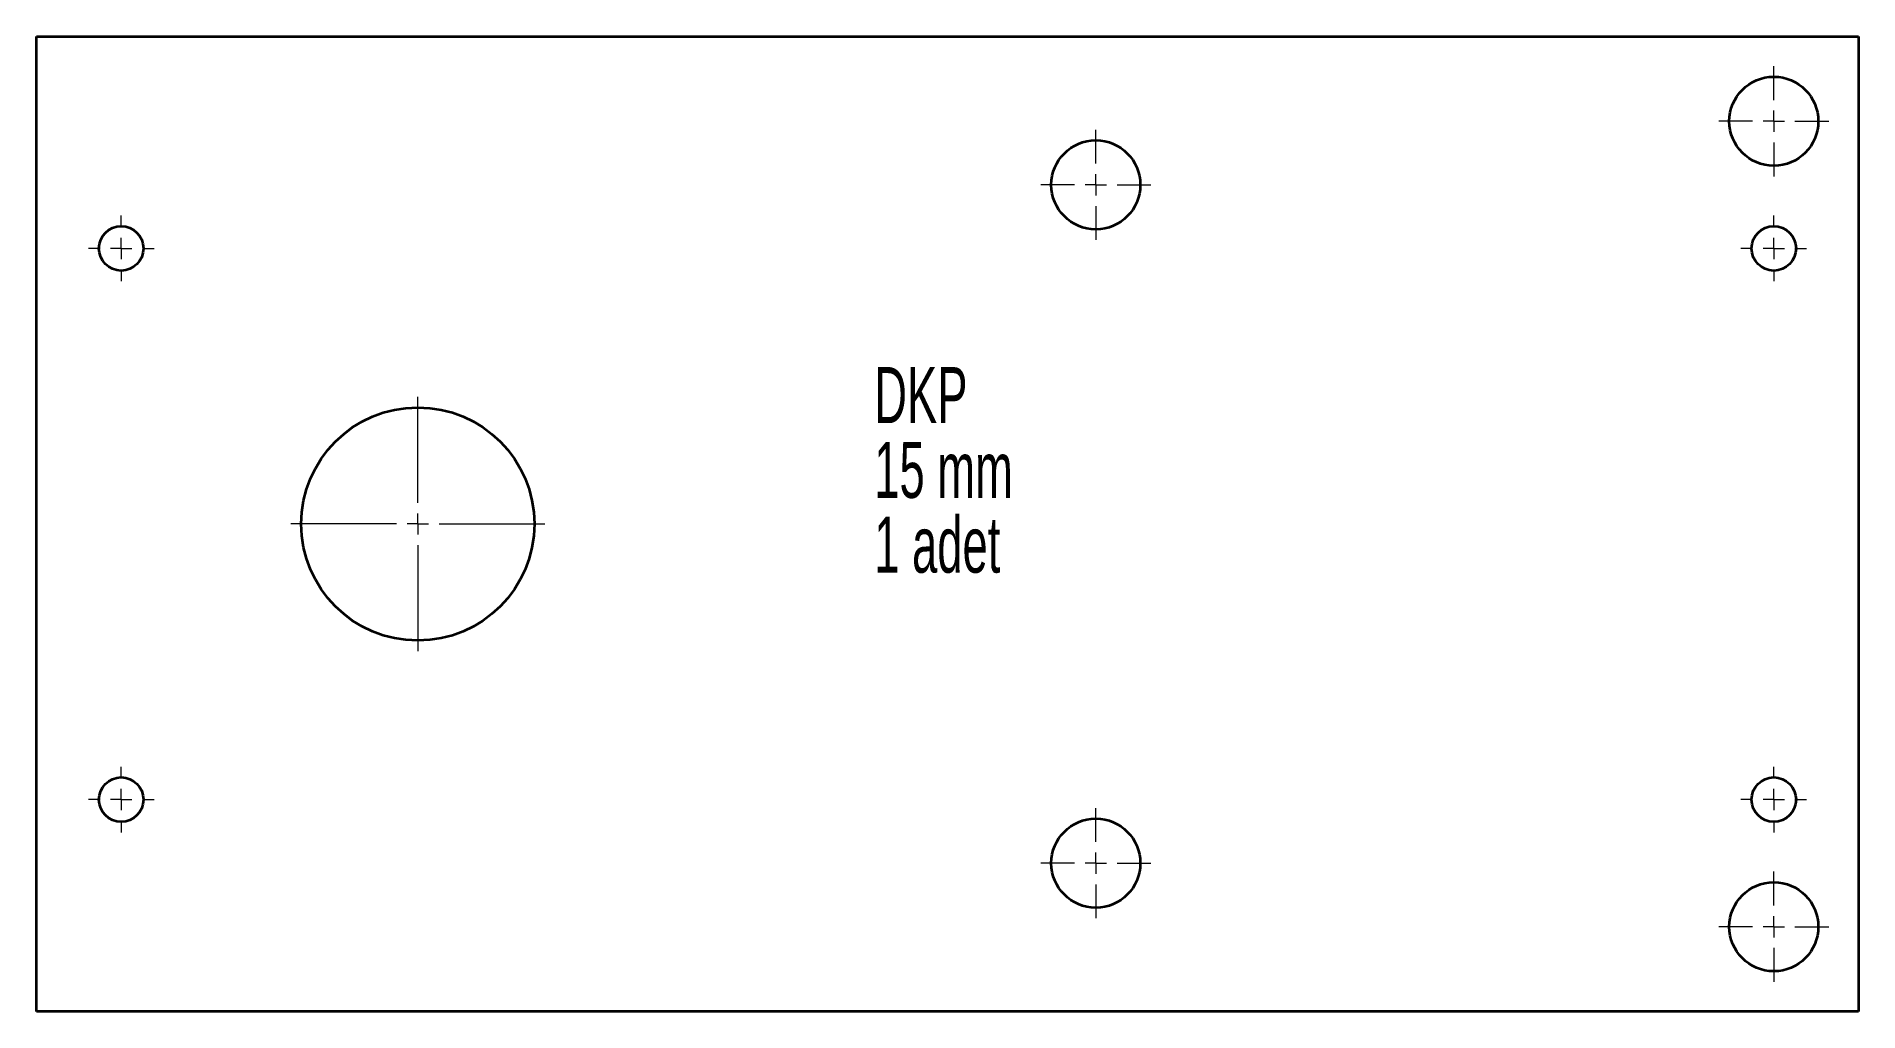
# Model space of a CAD drawing. Header units: millimetres. Extents: x -69 to 361, y -13 to 217.
import ezdxf

# ---------------------------------------------------------------- set-up
doc = ezdxf.new("R2010")
doc.units = ezdxf.units.MM
doc.styles.add('SLDTEXTSTYLE0', font='TXT', dxfattribs={"width": 0.605})

# ---------------------------------------------------------------- blocks, each defined once
blk = doc.blocks.new('SW_NOTE_0')
at = {"color": 0, "linetype": 'Continuous', "lineweight": 0, "char_height": 13.229, "attachment_point": 1, "style": 'SLDTEXTSTYLE0'}
for s, insert in [('DKP', (0, 17.05)), ('15 mm', (0, -0.59)), ('1 adet', (0, -18.22))]:
    blk.add_mtext(s, dxfattribs=dict(at, insert=insert))
blk = doc.blocks.new('SW_CENTERMARKSYMBOL_0')
at = {"color": 0, "linetype": 'Continuous', "lineweight": 18}
for p, q in [((0, 5), (0, 7.75)), ((-5, 0), (-7.75, 0)), ((0, 0), (-2.5, 0)), ((0, 0), (0, 2.5)), ((0, 0), (0, -2.5)), ((0, 0), (2.5, 0)), ((5, 0), (7.75, 0)), ((0, -5), (0, -7.75))]:
    blk.add_line(p, q, dxfattribs=at)
blk = doc.blocks.new('SW_CENTERMARKSYMBOL_1')
at = {"color": 0, "linetype": 'Continuous', "lineweight": 18}
for p, q in [((0, 5), (0, 7.75)), ((-5, 0), (-7.75, 0)), ((0, 0), (-2.5, 0)), ((0, 0), (0, 2.5)), ((0, 0), (0, -2.5)), ((0, 0), (2.5, 0)), ((5, 0), (7.75, 0)), ((0, -5), (0, -7.75))]:
    blk.add_line(p, q, dxfattribs=at)
blk = doc.blocks.new('SW_CENTERMARKSYMBOL_2')
at = {"color": 0, "linetype": 'Continuous', "lineweight": 18}
for p, q in [((0, 5), (0, 7.75)), ((-5, 0), (-7.75, 0)), ((0, 0), (-2.5, 0)), ((0, 0), (0, 2.5)), ((0, 0), (0, -2.5)), ((0, 0), (2.5, 0)), ((5, 0), (7.75, 0)), ((0, -5), (0, -7.75))]:
    blk.add_line(p, q, dxfattribs=at)
blk = doc.blocks.new('SW_CENTERMARKSYMBOL_3')
at = {"color": 0, "linetype": 'Continuous', "lineweight": 18}
for p, q in [((0, 5), (0, 7.75)), ((-5, 0), (-7.75, 0)), ((0, 0), (-2.5, 0)), ((0, 0), (0, 2.5)), ((0, 0), (0, -2.5)), ((0, 0), (2.5, 0)), ((5, 0), (7.75, 0)), ((0, -5), (0, -7.75))]:
    blk.add_line(p, q, dxfattribs=at)
blk = doc.blocks.new('SW_CENTERMARKSYMBOL_4')
at = {"color": 0, "linetype": 'Continuous', "lineweight": 18}
for p, q in [((0, 5), (0, 13)), ((-5, 0), (-13, 0)), ((0, 0), (-2.5, 0)), ((0, 0), (0, 2.5)), ((0, 0), (0, -2.5)), ((0, 0), (2.5, 0)), ((5, 0), (13, 0)), ((0, -5), (0, -13))]:
    blk.add_line(p, q, dxfattribs=at)
blk = doc.blocks.new('SW_CENTERMARKSYMBOL_5')
at = {"color": 0, "linetype": 'Continuous', "lineweight": 18}
for p, q in [((0, 5), (0, 13)), ((-5, 0), (-13, 0)), ((0, 0), (-2.5, 0)), ((0, 0), (0, 2.5)), ((0, 0), (0, -2.5)), ((0, 0), (2.5, 0)), ((5, 0), (13, 0)), ((0, -5), (0, -13))]:
    blk.add_line(p, q, dxfattribs=at)
blk = doc.blocks.new('SW_CENTERMARKSYMBOL_6')
at = {"color": 0, "linetype": 'Continuous', "lineweight": 18}
for p, q in [((0, 5), (0, 13)), ((-5, 0), (-13, 0)), ((0, 0), (-2.5, 0)), ((0, 0), (0, 2.5)), ((0, 0), (0, -2.5)), ((0, 0), (2.5, 0)), ((5, 0), (13, 0)), ((0, -5), (0, -13))]:
    blk.add_line(p, q, dxfattribs=at)
blk = doc.blocks.new('SW_CENTERMARKSYMBOL_7')
at = {"color": 0, "linetype": 'Continuous', "lineweight": 18}
for p, q in [((0, 5), (0, 13)), ((-5, 0), (-13, 0)), ((0, 0), (-2.5, 0)), ((0, 0), (0, 2.5)), ((0, 0), (0, -2.5)), ((0, 0), (2.5, 0)), ((5, 0), (13, 0)), ((0, -5), (0, -13))]:
    blk.add_line(p, q, dxfattribs=at)
blk = doc.blocks.new('SW_CENTERMARKSYMBOL_8')
at = {"color": 0, "linetype": 'Continuous', "lineweight": 18}
for p, q in [((0, 5), (0, 30)), ((-5, 0), (-30, 0)), ((0, 0), (-2.5, 0)), ((0, 0), (0, 2.5)), ((0, 0), (0, -2.5)), ((0, 0), (2.5, 0)), ((5, 0), (30, 0)), ((0, -5), (0, -30))]:
    blk.add_line(p, q, dxfattribs=at)

msp = doc.modelspace()

# ---------------------------------------------------------------- linework, layer by layer
at = {"color": 7, "linetype": 'Continuous', "lineweight": 35}
for p, q in [((-69.27, 216.95), (360.73, 216.95)), ((-69.27, -13.05), (-69.27, 216.95)), ((360.73, 216.95), (360.73, -13.05)), ((360.73, -13.05), (-69.27, -13.05))]:
    msp.add_line(p, q, dxfattribs=at)
for centre, radius in [((340.73, 196.95), 10.5), ((180.73, 181.95), 10.5), ((-49.27, 166.95), 5.25), ((340.73, 166.95), 5.25), ((20.73, 101.95), 27.5), ((-49.27, 36.95), 5.25), ((340.73, 36.95), 5.25), ((180.73, 21.95), 10.5), ((340.73, 6.95), 10.5)]:
    msp.add_circle(centre, radius, dxfattribs=at)

# ---------------------------------------------------------------- block references
at = {"color": 7, "linetype": 'Continuous', "lineweight": 18}
for name, p in [('SW_CENTERMARKSYMBOL_7', (340.73, 196.95)), ('SW_CENTERMARKSYMBOL_6', (180.73, 181.95)), ('SW_CENTERMARKSYMBOL_1', (-49.27, 166.95)), ('SW_CENTERMARKSYMBOL_3', (340.73, 166.95)), ('SW_CENTERMARKSYMBOL_8', (20.73, 101.95)), ('SW_CENTERMARKSYMBOL_0', (-49.27, 36.95)), ('SW_CENTERMARKSYMBOL_2', (340.73, 36.95)), ('SW_CENTERMARKSYMBOL_5', (180.73, 21.95)), ('SW_CENTERMARKSYMBOL_4', (340.73, 6.95))]:
    msp.add_blockref(name, p, dxfattribs=at)
at = {"color": 7, "linetype": 'Continuous', "lineweight": 0}
msp.add_blockref('SW_NOTE_0', (128.44, 121.92), dxfattribs=at)

doc.saveas('drawing.dxf')
